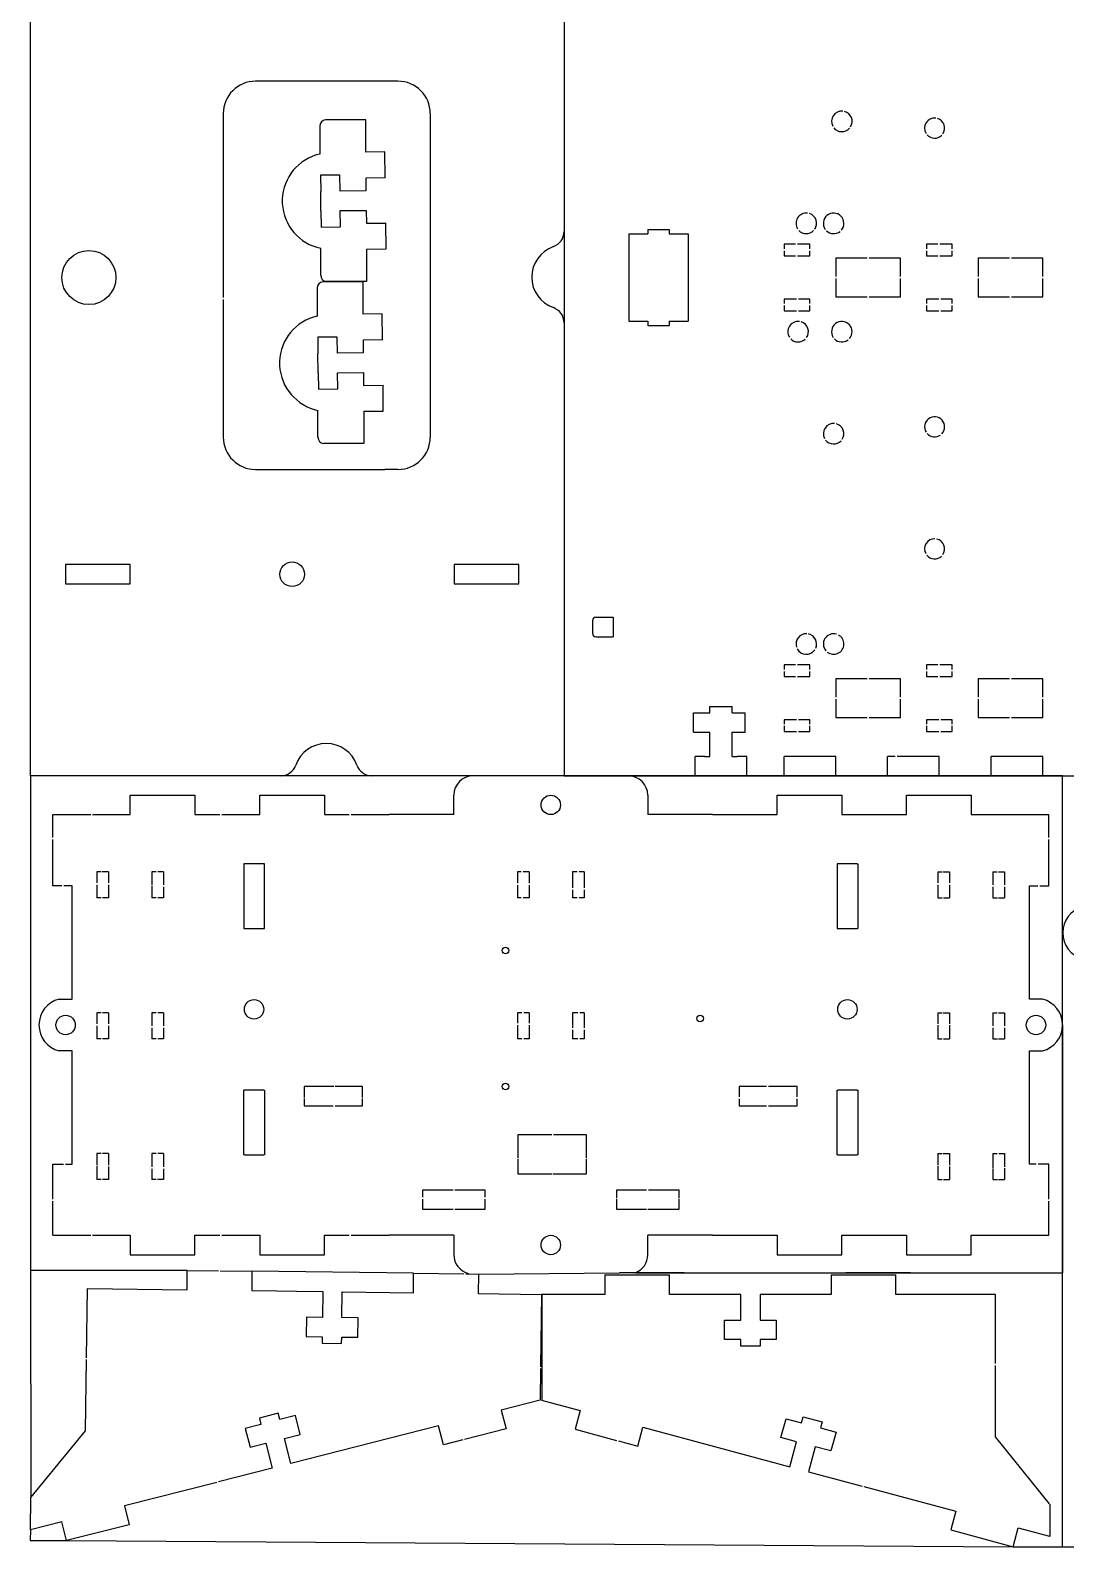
# Model space of a CAD drawing. Header units: centimetres. Extents: x 2209.6 to 2271.7, y 2362.7 to 2417.2.
# Drawn here: x 2240.64 to 2256.65, y 2362.69 to 2386.13 of the extents above; entities that cross this region are included whole.
import ezdxf

# ---------------------------------------------------------------- set-up
doc = ezdxf.new("R2010")
doc.units = ezdxf.units.CM

msp = doc.modelspace()

# ---------------------------------------------------------------- linework, layer by layer
at = {"color": 7, "linetype": 'Continuous', "lineweight": 25}
for p, q in [((2248.896, 2390.006), (2248.896, 2374.606)), ((2240.646, 2381.974), (2240.646, 2388.991)), ((2240.646, 2374.606), (2240.646, 2376.015)), ((2251.147, 2374.906), (2251.147, 2375.281)), ((2251.496, 2374.906), (2251.496, 2375.281)), ((2251.072, 2374.906), (2250.922, 2374.906)), ((2251.722, 2374.906), (2251.572, 2374.906)), ((2253.096, 2374.906), (2252.296, 2374.906)), ((2252.296, 2374.606), (2252.296, 2374.906)), ((2253.096, 2374.606), (2253.096, 2374.906)), ((2254.014, 2374.906), (2253.896, 2374.906)), ((2253.896, 2374.606), (2253.896, 2374.906)), ((2254.696, 2374.906), (2254.044, 2374.906)), ((2254.696, 2374.606), (2254.696, 2374.906)), ((2255.496, 2374.606), (2255.496, 2374.906)), ((2256.296, 2374.606), (2256.296, 2374.906)), ((2249.89, 2374.606), (2247.49, 2374.606)), ((2242.19, 2374.006), (2242.19, 2374.306)), ((2242.19, 2374.306), (2243.19, 2374.306)), ((2243.19, 2374.306), (2243.19, 2374.006)), ((2244.19, 2374.006), (2244.19, 2374.306)), ((2244.19, 2374.306), (2245.19, 2374.306)), ((2245.19, 2374.306), (2245.19, 2374.006)), ((2247.19, 2374.006), (2247.19, 2374.306)), ((2250.19, 2374.306), (2250.19, 2374.006)), ((2252.19, 2374.006), (2252.19, 2374.306)), ((2252.19, 2374.306), (2253.19, 2374.306)), ((2253.19, 2374.306), (2253.19, 2374.006)), ((2254.19, 2374.006), (2254.19, 2374.306)), ((2254.19, 2374.306), (2255.19, 2374.306)), ((2255.19, 2374.306), (2255.19, 2374.006)), ((2240.99, 2373.652), (2240.99, 2374.006)), ((2240.99, 2374.006), (2241.578, 2374.006)), ((2241.608, 2374.006), (2242.19, 2374.006)), ((2243.19, 2374.006), (2243.573, 2374.006)), ((2243.603, 2374.006), (2244.19, 2374.006)), ((2245.19, 2374.006), (2245.573, 2374.006)), ((2245.603, 2374.006), (2246.19, 2374.006)), ((2251.19, 2374.006), (2252.19, 2374.006)), ((2253.19, 2374.006), (2254.19, 2374.006)), ((2255.19, 2374.006), (2256.39, 2374.006)), ((2256.39, 2373.652), (2256.39, 2374.006)), ((2240.99, 2372.906), (2240.99, 2373.623)), ((2256.39, 2372.906), (2256.39, 2373.623)), ((2241.132, 2372.906), (2240.99, 2372.906)), ((2241.29, 2372.906), (2241.162, 2372.906)), ((2241.29, 2371.806), (2241.29, 2372.906)), ((2256.09, 2371.806), (2256.09, 2372.906)), ((2256.09, 2372.906), (2256.218, 2372.906)), ((2256.248, 2372.906), (2256.39, 2372.906)), ((2241.29, 2371.156), (2241.29, 2371.956)), ((2256.09, 2371.156), (2256.09, 2371.956)), ((2256.29, 2371.156), (2256.09, 2371.156)), ((2241.29, 2370.356), (2241.09, 2370.356)), ((2241.29, 2369.556), (2241.29, 2370.356)), ((2256.09, 2370.356), (2256.29, 2370.356)), ((2256.09, 2369.556), (2256.09, 2370.356)), ((2241.29, 2368.606), (2241.29, 2369.706)), ((2256.09, 2368.606), (2256.09, 2369.706)), ((2240.99, 2368.064), (2240.99, 2368.606)), ((2240.99, 2368.606), (2241.157, 2368.606)), ((2241.187, 2368.606), (2241.29, 2368.606)), ((2256.192, 2368.606), (2256.09, 2368.606)), ((2256.39, 2368.606), (2256.222, 2368.606)), ((2256.39, 2368.064), (2256.39, 2368.606)), ((2240.99, 2367.506), (2240.99, 2368.035)), ((2256.39, 2367.506), (2256.39, 2368.035)), ((2240.99, 2367.506), (2241.578, 2367.506)), ((2241.608, 2367.506), (2242.19, 2367.506)), ((2242.19, 2367.506), (2242.19, 2367.206)), ((2243.19, 2367.206), (2243.19, 2367.506)), ((2243.19, 2367.506), (2243.573, 2367.506)), ((2243.603, 2367.506), (2244.19, 2367.506)), ((2244.19, 2367.506), (2244.19, 2367.206)), ((2245.19, 2367.206), (2245.19, 2367.506)), ((2245.19, 2367.506), (2245.573, 2367.506)), ((2245.603, 2367.506), (2246.19, 2367.506)), ((2247.19, 2367.506), (2247.19, 2367.206)), ((2250.19, 2367.206), (2250.19, 2367.506)), ((2251.19, 2367.506), (2252.19, 2367.506)), ((2252.19, 2367.506), (2252.19, 2367.206)), ((2253.19, 2367.506), (2254.19, 2367.506)), ((2253.19, 2367.206), (2253.19, 2367.506)), ((2254.19, 2367.506), (2254.19, 2367.206)), ((2255.19, 2367.206), (2255.19, 2367.506)), ((2255.19, 2367.506), (2256.39, 2367.506)), ((2242.19, 2367.206), (2243.19, 2367.206)), ((2244.19, 2367.206), (2245.19, 2367.206)), ((2252.19, 2367.206), (2253.19, 2367.206)), ((2254.19, 2367.206), (2255.19, 2367.206)), ((2243.067, 2366.664), (2243.071, 2366.964)), ((2243.071, 2366.964), (2243.551, 2366.958)), ((2243.578, 2366.957), (2244.071, 2366.951)), ((2244.071, 2366.951), (2244.067, 2366.651)), ((2246.567, 2366.619), (2246.57, 2366.919)), ((2246.57, 2366.919), (2247.348, 2366.909)), ((2247.375, 2366.909), (2247.57, 2366.906)), ((2247.57, 2366.906), (2247.567, 2366.606)), ((2249.526, 2366.893), (2249.526, 2366.593)), ((2250.526, 2366.593), (2250.526, 2366.893)), ((2253.026, 2366.893), (2253.026, 2366.593)), ((2254.026, 2366.593), (2254.026, 2366.893)), ((2241.513, 2365.613), (2241.527, 2366.684)), ((2241.527, 2366.684), (2243.067, 2366.664)), ((2244.067, 2366.651), (2244.457, 2366.646)), ((2245.167, 2366.637), (2245.162, 2366.237)), ((2245.462, 2366.233), (2245.467, 2366.633)), ((2247.567, 2366.606), (2248.546, 2366.593)), ((2248.546, 2366.593), (2248.532, 2365.474)), ((2248.546, 2366.593), (2248.532, 2365.474)), ((2249.526, 2366.593), (2248.546, 2366.593)), ((2251.626, 2366.193), (2251.626, 2366.593)), ((2251.926, 2366.593), (2251.926, 2366.193)), ((2253.026, 2366.593), (2252.636, 2366.593)), ((2255.566, 2366.593), (2254.026, 2366.593)), ((2255.566, 2365.523), (2255.566, 2366.593)), ((2244.912, 2366.24), (2244.908, 2365.94)), ((2245.162, 2366.237), (2244.912, 2366.24)), ((2245.712, 2366.23), (2245.462, 2366.233)), ((2245.708, 2365.93), (2245.712, 2366.23)), ((2251.376, 2366.193), (2251.626, 2366.193)), ((2251.376, 2365.893), (2251.376, 2366.193)), ((2251.926, 2366.193), (2252.176, 2366.193)), ((2252.176, 2366.193), (2252.176, 2365.893)), ((2244.908, 2365.94), (2245.158, 2365.937)), ((2245.158, 2365.937), (2245.156, 2365.837)), ((2245.156, 2365.837), (2245.456, 2365.833)), ((2245.456, 2365.833), (2245.458, 2365.933)), ((2245.458, 2365.933), (2245.708, 2365.93)), ((2251.626, 2365.893), (2251.376, 2365.893)), ((2251.626, 2365.793), (2251.626, 2365.893)), ((2251.926, 2365.793), (2251.626, 2365.793)), ((2251.926, 2365.893), (2251.926, 2365.793)), ((2252.176, 2365.893), (2251.926, 2365.893)), ((2241.499, 2364.484), (2241.513, 2365.584)), ((2255.566, 2364.393), (2255.566, 2365.494)), ((2248.532, 2365.447), (2248.525, 2364.959)), ((2248.532, 2365.447), (2248.525, 2364.959)), ((2248.525, 2364.959), (2247.924, 2364.806)), ((2247.924, 2364.806), (2247.998, 2364.515)), ((2248.546, 2364.958), (2249.146, 2364.798)), ((2249.146, 2364.798), (2249.068, 2364.508)), ((2244.21, 2364.584), (2243.967, 2364.522)), ((2244.476, 2364.755), (2244.185, 2364.681)), ((2244.185, 2364.681), (2244.21, 2364.584)), ((2244.5, 2364.658), (2244.476, 2364.755)), ((2244.743, 2364.719), (2244.5, 2364.658)), ((2246.955, 2364.559), (2244.673, 2363.979)), ((2244.817, 2364.428), (2244.743, 2364.719)), ((2247.029, 2364.269), (2246.955, 2364.559)), ((2250.034, 2364.249), (2250.112, 2364.539)), ((2250.112, 2364.539), (2252.386, 2363.93)), ((2252.248, 2364.381), (2252.326, 2364.671)), ((2252.326, 2364.671), (2252.567, 2364.606)), ((2252.567, 2364.606), (2252.593, 2364.702)), ((2252.593, 2364.702), (2252.883, 2364.625)), ((2252.883, 2364.625), (2252.857, 2364.528)), ((2240.653, 2363.456), (2241.499, 2364.484)), ((2243.967, 2364.522), (2244.041, 2364.231)), ((2244.574, 2364.367), (2244.817, 2364.428)), ((2244.673, 2363.979), (2244.574, 2364.367)), ((2247.328, 2364.345), (2247.029, 2364.269)), ((2247.998, 2364.515), (2247.357, 2364.352)), ((2249.068, 2364.508), (2249.707, 2364.337)), ((2249.736, 2364.329), (2250.034, 2364.249)), ((2252.49, 2364.316), (2252.248, 2364.381)), ((2252.386, 2363.93), (2252.49, 2364.316)), ((2252.857, 2364.528), (2253.099, 2364.463)), ((2253.099, 2364.463), (2253.021, 2364.174)), ((2256.399, 2363.354), (2255.566, 2364.393)), ((2244.041, 2364.231), (2244.284, 2364.293)), ((2244.284, 2364.293), (2244.382, 2363.905)), ((2252.779, 2364.238), (2252.676, 2363.852)), ((2253.021, 2364.174), (2252.779, 2364.238)), ((2244.382, 2363.905), (2243.555, 2363.695)), ((2252.676, 2363.852), (2253.501, 2363.631)), ((2243.525, 2363.687), (2242.1, 2363.325)), ((2253.53, 2363.623), (2254.95, 2363.243)), ((2240.646, 2362.956), (2240.653, 2363.456)), ((2242.1, 2363.325), (2242.174, 2363.034)), ((2254.95, 2363.243), (2254.872, 2362.953)), ((2256.408, 2362.853), (2256.408, 2363.353)), ((2241.131, 2363.079), (2240.646, 2362.956)), ((2241.205, 2362.788), (2241.131, 2363.079)), ((2242.174, 2363.034), (2241.205, 2362.788)), ((2254.872, 2362.953), (2255.838, 2362.694)), ((2255.838, 2362.694), (2255.916, 2362.984)), ((2255.916, 2362.984), (2256.399, 2362.854))]:
    msp.add_line(p, q, dxfattribs=at)
at = {"color": 1, "linetype": 'Continuous', "lineweight": 25}
for p, q in [((2246.127, 2385.34), (2244.127, 2385.34)), ((2243.627, 2384.84), (2243.627, 2381.996)), ((2245.121, 2384.213), (2245.062, 2384.2)), ((2246.126, 2384.247), (2245.831, 2384.244)), ((2246.131, 2383.847), (2246.126, 2384.247)), ((2245.43, 2383.89), (2245.13, 2383.886)), ((2245.13, 2383.886), (2245.133, 2383.636)), ((2245.433, 2383.64), (2245.43, 2383.89)), ((2246.131, 2383.847), (2245.831, 2383.844)), ((2245.831, 2383.844), (2245.833, 2383.644)), ((2245.833, 2383.644), (2245.433, 2383.64)), ((2245.137, 2383.336), (2245.139, 2383.086)), ((2245.436, 2383.34), (2245.836, 2383.344)), ((2245.439, 2383.09), (2245.436, 2383.34)), ((2245.836, 2383.344), (2245.839, 2383.144)), ((2245.139, 2383.086), (2245.439, 2383.09)), ((2245.839, 2383.144), (2246.139, 2383.148)), ((2246.143, 2382.748), (2246.139, 2383.148)), ((2250.191, 2383.046), (2250.521, 2383.046)), ((2250.191, 2383.046), (2250.191, 2382.981)), ((2250.521, 2383.046), (2250.521, 2382.981)), ((2249.896, 2382.981), (2249.896, 2381.631)), ((2249.896, 2382.981), (2250.191, 2382.981)), ((2250.521, 2382.981), (2250.816, 2382.981)), ((2250.816, 2382.981), (2250.816, 2381.631)), ((2252.472, 2382.821), (2252.296, 2382.821)), ((2252.296, 2382.821), (2252.296, 2382.748)), ((2252.696, 2382.821), (2252.502, 2382.821)), ((2252.696, 2382.748), (2252.696, 2382.821)), ((2254.672, 2382.821), (2254.496, 2382.821)), ((2254.496, 2382.821), (2254.496, 2382.748)), ((2254.896, 2382.821), (2254.702, 2382.821)), ((2254.896, 2382.748), (2254.896, 2382.821)), ((2245.843, 2382.744), (2246.143, 2382.748)), ((2252.296, 2382.718), (2252.296, 2382.641)), ((2252.296, 2382.641), (2252.472, 2382.641)), ((2252.502, 2382.641), (2252.696, 2382.641)), ((2252.696, 2382.641), (2252.696, 2382.718)), ((2253.581, 2382.606), (2253.096, 2382.606)), ((2253.096, 2382.606), (2253.096, 2382.321)), ((2254.096, 2382.606), (2253.611, 2382.606)), ((2254.096, 2382.321), (2254.096, 2382.606)), ((2254.496, 2382.718), (2254.496, 2382.641)), ((2254.496, 2382.641), (2254.672, 2382.641)), ((2254.702, 2382.641), (2254.896, 2382.641)), ((2254.896, 2382.641), (2254.896, 2382.718)), ((2255.781, 2382.606), (2255.296, 2382.606)), ((2255.296, 2382.606), (2255.296, 2382.321)), ((2256.296, 2382.606), (2255.811, 2382.606)), ((2256.296, 2382.321), (2256.296, 2382.606)), ((2253.096, 2382.291), (2253.096, 2382.006)), ((2254.096, 2382.006), (2254.096, 2382.291)), ((2255.296, 2382.291), (2255.296, 2382.006)), ((2256.296, 2382.006), (2256.296, 2382.291)), ((2243.627, 2381.966), (2243.627, 2379.84)), ((2252.296, 2381.971), (2252.296, 2381.906)), ((2252.488, 2381.971), (2252.296, 2381.971)), ((2252.296, 2381.876), (2252.296, 2381.791)), ((2252.696, 2381.971), (2252.518, 2381.971)), ((2252.696, 2381.906), (2252.696, 2381.971)), ((2252.696, 2381.791), (2252.696, 2381.876)), ((2253.096, 2382.006), (2253.581, 2382.006)), ((2253.611, 2382.006), (2254.096, 2382.006)), ((2254.496, 2381.971), (2254.496, 2381.906)), ((2254.688, 2381.971), (2254.496, 2381.971)), ((2254.496, 2381.876), (2254.496, 2381.791)), ((2254.896, 2381.971), (2254.718, 2381.971)), ((2254.896, 2381.906), (2254.896, 2381.971)), ((2254.896, 2381.791), (2254.896, 2381.876)), ((2255.296, 2382.006), (2255.781, 2382.006)), ((2255.811, 2382.006), (2256.296, 2382.006)), ((2245.079, 2381.709), (2245.02, 2381.696)), ((2246.084, 2381.743), (2245.789, 2381.74)), ((2246.089, 2381.343), (2246.084, 2381.743)), ((2252.296, 2381.791), (2252.488, 2381.791)), ((2252.518, 2381.791), (2252.696, 2381.791)), ((2254.496, 2381.791), (2254.688, 2381.791)), ((2254.718, 2381.791), (2254.896, 2381.791)), ((2249.896, 2381.631), (2250.191, 2381.631)), ((2250.191, 2381.631), (2250.191, 2381.566)), ((2250.191, 2381.566), (2250.521, 2381.566)), ((2250.521, 2381.631), (2250.521, 2381.566)), ((2250.521, 2381.631), (2250.816, 2381.631)), ((2245.388, 2381.385), (2245.088, 2381.382)), ((2245.088, 2381.382), (2245.091, 2381.132)), ((2245.391, 2381.135), (2245.388, 2381.385)), ((2246.089, 2381.343), (2245.789, 2381.34)), ((2245.789, 2381.34), (2245.791, 2381.14)), ((2245.791, 2381.14), (2245.391, 2381.135)), ((2245.095, 2380.832), (2245.098, 2380.582)), ((2245.395, 2380.835), (2245.795, 2380.84)), ((2245.398, 2380.585), (2245.395, 2380.835)), ((2245.795, 2380.84), (2245.797, 2380.64)), ((2245.098, 2380.582), (2245.398, 2380.585)), ((2245.797, 2380.64), (2246.097, 2380.643)), ((2246.101, 2380.243), (2246.097, 2380.643)), ((2245.801, 2380.24), (2246.101, 2380.243)), ((2244.127, 2379.34), (2246.127, 2379.34)), ((2242.188, 2377.871), (2241.188, 2377.871)), ((2241.188, 2377.871), (2241.188, 2377.571)), ((2242.188, 2377.571), (2242.188, 2377.871)), ((2248.197, 2377.871), (2247.197, 2377.871)), ((2247.197, 2377.871), (2247.197, 2377.571)), ((2248.197, 2377.571), (2248.197, 2377.871)), ((2241.188, 2377.571), (2242.188, 2377.571)), ((2247.197, 2377.571), (2248.197, 2377.571)), ((2249.336, 2377.006), (2249.336, 2376.806)), ((2249.386, 2377.056), (2249.656, 2377.056)), ((2249.656, 2377.056), (2249.656, 2376.756)), ((2249.386, 2376.756), (2249.656, 2376.756)), ((2252.472, 2376.321), (2252.296, 2376.321)), ((2252.296, 2376.321), (2252.296, 2376.248)), ((2252.696, 2376.321), (2252.502, 2376.321)), ((2252.696, 2376.248), (2252.696, 2376.321)), ((2254.672, 2376.321), (2254.496, 2376.321)), ((2254.496, 2376.321), (2254.496, 2376.248)), ((2254.896, 2376.321), (2254.702, 2376.321)), ((2254.896, 2376.248), (2254.896, 2376.321)), ((2252.296, 2376.218), (2252.296, 2376.141)), ((2252.296, 2376.141), (2252.472, 2376.141)), ((2252.502, 2376.141), (2252.696, 2376.141)), ((2252.696, 2376.141), (2252.696, 2376.218)), ((2253.581, 2376.106), (2253.096, 2376.106)), ((2253.096, 2376.106), (2253.096, 2375.821)), ((2254.096, 2376.106), (2253.611, 2376.106)), ((2254.096, 2375.821), (2254.096, 2376.106)), ((2254.496, 2376.218), (2254.496, 2376.141)), ((2254.496, 2376.141), (2254.672, 2376.141)), ((2254.702, 2376.141), (2254.896, 2376.141)), ((2254.896, 2376.141), (2254.896, 2376.218)), ((2255.781, 2376.106), (2255.296, 2376.106)), ((2255.296, 2376.106), (2255.296, 2375.821)), ((2256.296, 2376.106), (2255.811, 2376.106)), ((2256.296, 2375.821), (2256.296, 2376.106)), ((2253.096, 2375.791), (2253.096, 2375.506)), ((2254.096, 2375.506), (2254.096, 2375.791)), ((2255.296, 2375.791), (2255.296, 2375.506)), ((2256.296, 2375.506), (2256.296, 2375.791)), ((2250.897, 2375.281), (2250.897, 2375.581)), ((2250.897, 2375.581), (2251.147, 2375.581)), ((2251.147, 2375.581), (2251.147, 2375.679)), ((2251.147, 2375.679), (2251.496, 2375.679)), ((2251.496, 2375.581), (2251.496, 2375.679)), ((2251.496, 2375.581), (2251.697, 2375.581)), ((2251.697, 2375.281), (2251.697, 2375.581)), ((2252.296, 2375.471), (2252.296, 2375.406)), ((2252.488, 2375.471), (2252.296, 2375.471)), ((2252.296, 2375.376), (2252.296, 2375.291)), ((2252.696, 2375.471), (2252.518, 2375.471)), ((2252.696, 2375.406), (2252.696, 2375.471)), ((2252.696, 2375.291), (2252.696, 2375.376)), ((2253.096, 2375.506), (2253.581, 2375.506)), ((2253.611, 2375.506), (2254.096, 2375.506)), ((2254.496, 2375.471), (2254.496, 2375.406)), ((2254.688, 2375.471), (2254.496, 2375.471)), ((2254.496, 2375.376), (2254.496, 2375.291)), ((2254.896, 2375.471), (2254.718, 2375.471)), ((2254.896, 2375.406), (2254.896, 2375.471)), ((2254.896, 2375.291), (2254.896, 2375.376)), ((2255.296, 2375.506), (2255.781, 2375.506)), ((2255.811, 2375.506), (2256.296, 2375.506)), ((2250.897, 2375.281), (2251.147, 2375.281)), ((2251.496, 2375.281), (2251.697, 2375.281)), ((2252.296, 2375.291), (2252.488, 2375.291)), ((2252.518, 2375.291), (2252.696, 2375.291)), ((2254.496, 2375.291), (2254.688, 2375.291)), ((2254.718, 2375.291), (2254.896, 2375.291)), ((2244.255, 2373.247), (2243.955, 2373.247)), ((2253.425, 2373.247), (2253.125, 2373.247)), ((2241.675, 2373.12), (2241.675, 2372.952)), ((2241.739, 2373.12), (2241.675, 2373.12)), ((2241.855, 2373.12), (2241.757, 2373.12)), ((2241.855, 2373.12), (2241.855, 2372.952)), ((2242.525, 2373.12), (2242.525, 2372.923)), ((2242.588, 2373.12), (2242.525, 2373.12)), ((2242.705, 2373.12), (2242.618, 2373.12)), ((2242.705, 2373.12), (2242.705, 2372.923)), ((2248.175, 2373.12), (2248.175, 2372.947)), ((2248.234, 2373.12), (2248.175, 2373.12)), ((2248.355, 2373.12), (2248.264, 2373.12)), ((2248.355, 2373.12), (2248.355, 2372.947)), ((2249.025, 2373.12), (2249.025, 2372.876)), ((2249.1, 2373.12), (2249.025, 2373.12)), ((2249.205, 2373.12), (2249.13, 2373.12)), ((2249.205, 2373.12), (2249.205, 2372.876)), ((2254.675, 2373.12), (2254.739, 2373.12)), ((2254.675, 2373.12), (2254.675, 2372.952)), ((2254.757, 2373.12), (2254.855, 2373.12)), ((2254.855, 2373.12), (2254.855, 2372.952)), ((2255.525, 2373.12), (2255.592, 2373.12)), ((2255.525, 2373.12), (2255.525, 2372.923)), ((2255.613, 2373.12), (2255.705, 2373.12)), ((2255.705, 2373.12), (2255.705, 2372.923)), ((2241.675, 2372.922), (2241.675, 2372.72)), ((2241.855, 2372.922), (2241.855, 2372.72)), ((2242.525, 2372.904), (2242.525, 2372.72)), ((2242.705, 2372.893), (2242.705, 2372.72)), ((2248.175, 2372.917), (2248.175, 2372.72)), ((2248.355, 2372.917), (2248.355, 2372.72)), ((2249.025, 2372.846), (2249.025, 2372.72)), ((2249.205, 2372.846), (2249.205, 2372.72)), ((2254.675, 2372.922), (2254.675, 2372.72)), ((2254.855, 2372.922), (2254.855, 2372.72)), ((2255.525, 2372.893), (2255.525, 2372.72)), ((2255.705, 2372.893), (2255.705, 2372.72)), ((2241.738, 2372.72), (2241.675, 2372.72)), ((2241.855, 2372.72), (2241.759, 2372.72)), ((2242.588, 2372.72), (2242.525, 2372.72)), ((2242.705, 2372.72), (2242.618, 2372.72)), ((2248.234, 2372.72), (2248.175, 2372.72)), ((2248.355, 2372.72), (2248.264, 2372.72)), ((2249.1, 2372.72), (2249.025, 2372.72)), ((2249.205, 2372.72), (2249.13, 2372.72)), ((2254.675, 2372.72), (2254.738, 2372.72)), ((2254.759, 2372.72), (2254.855, 2372.72)), ((2255.525, 2372.72), (2255.593, 2372.72)), ((2255.612, 2372.72), (2255.705, 2372.72)), ((2243.955, 2372.247), (2244.255, 2372.247)), ((2253.125, 2372.247), (2253.425, 2372.247)), ((2241.675, 2370.944), (2241.675, 2370.772)), ((2241.739, 2370.944), (2241.675, 2370.944)), ((2241.855, 2370.944), (2241.758, 2370.944)), ((2241.855, 2370.944), (2241.855, 2370.772)), ((2242.525, 2370.944), (2242.525, 2370.743)), ((2242.588, 2370.944), (2242.525, 2370.944)), ((2242.705, 2370.944), (2242.618, 2370.944)), ((2242.705, 2370.944), (2242.705, 2370.743)), ((2248.175, 2370.944), (2248.175, 2370.783)), ((2248.244, 2370.944), (2248.175, 2370.944)), ((2248.355, 2370.944), (2248.274, 2370.944)), ((2248.355, 2370.944), (2248.355, 2370.783)), ((2249.025, 2370.944), (2249.025, 2370.712)), ((2249.11, 2370.944), (2249.025, 2370.944)), ((2249.205, 2370.944), (2249.14, 2370.944)), ((2249.205, 2370.944), (2249.205, 2370.712)), ((2254.675, 2370.944), (2254.739, 2370.944)), ((2254.675, 2370.944), (2254.675, 2370.772)), ((2254.758, 2370.944), (2254.855, 2370.944)), ((2254.855, 2370.944), (2254.855, 2370.772)), ((2255.525, 2370.944), (2255.592, 2370.944)), ((2255.525, 2370.944), (2255.525, 2370.743)), ((2255.613, 2370.944), (2255.705, 2370.944)), ((2255.705, 2370.944), (2255.705, 2370.743)), ((2241.675, 2370.742), (2241.675, 2370.544)), ((2241.855, 2370.742), (2241.855, 2370.544)), ((2242.525, 2370.713), (2242.525, 2370.544)), ((2242.705, 2370.713), (2242.705, 2370.544)), ((2248.175, 2370.753), (2248.175, 2370.544)), ((2248.355, 2370.753), (2248.355, 2370.544)), ((2249.025, 2370.682), (2249.025, 2370.544)), ((2249.205, 2370.682), (2249.205, 2370.544)), ((2254.675, 2370.753), (2254.675, 2370.544)), ((2254.855, 2370.751), (2254.855, 2370.544)), ((2255.525, 2370.713), (2255.525, 2370.544)), ((2255.705, 2370.713), (2255.705, 2370.544)), ((2241.738, 2370.544), (2241.675, 2370.544)), ((2241.855, 2370.544), (2241.759, 2370.544)), ((2242.588, 2370.544), (2242.525, 2370.544)), ((2242.705, 2370.544), (2242.618, 2370.544)), ((2248.244, 2370.544), (2248.175, 2370.544)), ((2248.355, 2370.544), (2248.274, 2370.544)), ((2249.11, 2370.544), (2249.025, 2370.544)), ((2249.205, 2370.544), (2249.14, 2370.544)), ((2254.675, 2370.544), (2254.738, 2370.544)), ((2254.759, 2370.544), (2254.855, 2370.544)), ((2255.525, 2370.544), (2255.594, 2370.544)), ((2255.612, 2370.544), (2255.705, 2370.544)), ((2244.255, 2369.747), (2243.955, 2369.747)), ((2245.338, 2369.806), (2244.88, 2369.806)), ((2244.88, 2369.806), (2244.88, 2369.636)), ((2245.78, 2369.806), (2245.357, 2369.806)), ((2245.78, 2369.636), (2245.78, 2369.806)), ((2251.6, 2369.806), (2251.6, 2369.643)), ((2252.023, 2369.806), (2251.6, 2369.806)), ((2252.5, 2369.806), (2252.053, 2369.806)), ((2252.5, 2369.643), (2252.5, 2369.806)), ((2253.425, 2369.747), (2253.125, 2369.747)), ((2244.88, 2369.62), (2244.88, 2369.506)), ((2245.78, 2369.506), (2245.78, 2369.62)), ((2251.6, 2369.613), (2251.6, 2369.506)), ((2251.6, 2369.506), (2252.023, 2369.506)), ((2252.053, 2369.506), (2252.5, 2369.506)), ((2252.5, 2369.506), (2252.5, 2369.613)), ((2248.705, 2369.056), (2248.179, 2369.056)), ((2248.179, 2369.056), (2248.179, 2368.705)), ((2249.242, 2369.056), (2248.733, 2369.056)), ((2249.242, 2368.705), (2249.242, 2369.056)), ((2241.675, 2368.768), (2241.675, 2368.592)), ((2241.739, 2368.768), (2241.675, 2368.768)), ((2241.855, 2368.768), (2241.758, 2368.768)), ((2241.855, 2368.768), (2241.855, 2368.592)), ((2242.525, 2368.768), (2242.525, 2368.563)), ((2242.588, 2368.768), (2242.525, 2368.768)), ((2242.705, 2368.768), (2242.618, 2368.768)), ((2242.705, 2368.768), (2242.705, 2368.563)), ((2254.675, 2368.768), (2254.739, 2368.768)), ((2254.675, 2368.768), (2254.675, 2368.592)), ((2254.758, 2368.768), (2254.855, 2368.768)), ((2254.855, 2368.768), (2254.855, 2368.592)), ((2255.525, 2368.768), (2255.592, 2368.768)), ((2255.525, 2368.768), (2255.525, 2368.544)), ((2255.614, 2368.768), (2255.705, 2368.768)), ((2255.705, 2368.768), (2255.705, 2368.563)), ((2241.675, 2368.573), (2241.675, 2368.368)), ((2241.855, 2368.571), (2241.855, 2368.368)), ((2242.525, 2368.533), (2242.525, 2368.368)), ((2242.705, 2368.533), (2242.705, 2368.368)), ((2243.955, 2368.747), (2244.255, 2368.747)), ((2248.179, 2368.687), (2248.179, 2368.456)), ((2249.242, 2368.456), (2249.242, 2368.687)), ((2253.125, 2368.747), (2253.425, 2368.747)), ((2254.675, 2368.573), (2254.675, 2368.368)), ((2254.855, 2368.571), (2254.855, 2368.368)), ((2255.525, 2368.533), (2255.525, 2368.368)), ((2255.705, 2368.543), (2255.705, 2368.368)), ((2241.738, 2368.368), (2241.675, 2368.368)), ((2241.855, 2368.368), (2241.759, 2368.368)), ((2242.588, 2368.368), (2242.525, 2368.368)), ((2242.705, 2368.368), (2242.612, 2368.368)), ((2248.179, 2368.456), (2248.71, 2368.456)), ((2248.728, 2368.456), (2249.242, 2368.456)), ((2254.675, 2368.368), (2254.738, 2368.368)), ((2254.759, 2368.368), (2254.855, 2368.368)), ((2255.525, 2368.368), (2255.594, 2368.368)), ((2255.612, 2368.368), (2255.705, 2368.368)), ((2247.179, 2368.203), (2246.705, 2368.203)), ((2246.705, 2368.203), (2246.705, 2368.094)), ((2246.705, 2368.064), (2246.705, 2367.909)), ((2247.675, 2368.203), (2247.209, 2368.203)), ((2247.675, 2368.094), (2247.675, 2368.203)), ((2247.675, 2367.909), (2247.675, 2368.064)), ((2250.171, 2368.203), (2249.705, 2368.203)), ((2249.705, 2368.203), (2249.705, 2368.087)), ((2249.705, 2368.07), (2249.705, 2367.909)), ((2250.675, 2368.203), (2250.201, 2368.203)), ((2250.675, 2368.087), (2250.675, 2368.203)), ((2250.675, 2367.909), (2250.675, 2368.07)), ((2246.705, 2367.909), (2247.179, 2367.909)), ((2247.209, 2367.909), (2247.675, 2367.909)), ((2249.705, 2367.909), (2250.171, 2367.909)), ((2250.19, 2367.909), (2250.675, 2367.909))]:
    msp.add_line(p, q, dxfattribs=at)
at = {"color": 1}
for p, q in [((2246.327, 2385.34), (2246.127, 2385.34)), ((2246.827, 2384.84), (2246.827, 2379.84)), ((2245.137, 2383.336), (2245.133, 2383.636)), ((2245.095, 2380.832), (2245.091, 2381.132)), ((2246.327, 2379.34), (2246.127, 2379.34)), ((2243.955, 2373.247), (2243.945, 2373.247)), ((2243.945, 2373.247), (2243.945, 2372.247)), ((2244.265, 2373.247), (2244.255, 2373.247)), ((2244.265, 2372.247), (2244.265, 2373.247)), ((2253.125, 2373.247), (2253.115, 2373.247)), ((2253.115, 2373.247), (2253.115, 2372.247)), ((2253.425, 2373.247), (2253.435, 2373.247)), ((2253.435, 2373.247), (2253.435, 2372.247)), ((2243.945, 2372.247), (2243.955, 2372.247)), ((2244.255, 2372.247), (2244.265, 2372.247)), ((2253.115, 2372.247), (2253.12, 2372.247)), ((2253.12, 2372.247), (2253.125, 2372.247)), ((2253.425, 2372.247), (2253.43, 2372.247)), ((2253.435, 2372.247), (2253.43, 2372.247)), ((2243.955, 2369.747), (2243.945, 2369.747)), ((2243.945, 2368.747), (2243.945, 2369.747)), ((2244.255, 2369.747), (2244.265, 2369.747)), ((2244.265, 2369.747), (2244.265, 2368.747)), ((2253.115, 2368.747), (2253.115, 2369.747)), ((2253.115, 2369.747), (2253.125, 2369.747)), ((2253.425, 2369.747), (2253.435, 2369.747)), ((2253.435, 2369.747), (2253.435, 2368.747)), ((2244.88, 2369.506), (2245.327, 2369.506)), ((2245.357, 2369.506), (2245.78, 2369.506)), ((2243.955, 2368.747), (2243.945, 2368.747)), ((2244.265, 2368.747), (2244.255, 2368.747)), ((2253.125, 2368.747), (2253.115, 2368.747)), ((2253.435, 2368.747), (2253.425, 2368.747))]:
    msp.add_line(p, q, dxfattribs=at)
for p, q in [((2245.831, 2384.744), (2245.206, 2384.744)), ((2245.831, 2384.244), (2245.831, 2384.744)), ((2245.121, 2384.645), (2245.121, 2384.213)), ((2248.896, 2384.188), (2248.896, 2383.018)), ((2245.133, 2382.343), (2245.133, 2382.757)), ((2245.843, 2382.744), (2245.843, 2382.244)), ((2245.079, 2382.141), (2245.079, 2381.709)), ((2245.789, 2382.24), (2245.165, 2382.24)), ((2245.843, 2382.244), (2245.219, 2382.244)), ((2245.789, 2381.74), (2245.789, 2382.24)), ((2240.646, 2376.015), (2240.646, 2381.974)), ((2245.091, 2379.839), (2245.091, 2380.253)), ((2245.801, 2380.24), (2245.801, 2379.74)), ((2245.801, 2379.74), (2245.177, 2379.74)), ((2250.922, 2374.606), (2250.922, 2374.906)), ((2251.072, 2374.906), (2251.147, 2374.906)), ((2251.496, 2374.906), (2251.572, 2374.906)), ((2251.722, 2374.606), (2251.722, 2374.906)), ((2256.296, 2374.906), (2255.496, 2374.906)), ((2244.514, 2374.606), (2240.646, 2374.606)), ((2247.49, 2374.606), (2240.646, 2374.606)), ((2240.646, 2374.606), (2240.646, 2366.964)), ((2248.896, 2374.606), (2245.928, 2374.606)), ((2248.896, 2374.606), (2258.496, 2374.606)), ((2256.602, 2374.606), (2249.89, 2374.606)), ((2256.602, 2372.18), (2256.602, 2374.606)), ((2256.602, 2374.606), (2257.115, 2374.606)), ((2256.602, 2370.756), (2256.602, 2374.606)), ((2247.19, 2374.006), (2246.19, 2374.006)), ((2251.19, 2374.006), (2250.19, 2374.006)), ((2256.602, 2363.806), (2256.602, 2372.18)), ((2241.09, 2371.156), (2241.29, 2371.156)), ((2256.602, 2370.756), (2256.602, 2366.928)), ((2247.19, 2367.506), (2246.19, 2367.506)), ((2251.19, 2367.506), (2250.19, 2367.506)), ((2243.071, 2366.964), (2240.646, 2366.964)), ((2240.646, 2366.964), (2240.653, 2363.456)), ((2246.57, 2366.919), (2244.071, 2366.951)), ((2247.57, 2366.906), (2249.752, 2366.928)), ((2249.526, 2366.893), (2250.526, 2366.893)), ((2250.752, 2366.928), (2249.752, 2366.928)), ((2250.004, 2366.928), (2256.602, 2366.928)), ((2253.026, 2366.893), (2254.026, 2366.893)), ((2254.252, 2366.928), (2253.252, 2366.928)), ((2256.602, 2362.694), (2256.602, 2366.928)), ((2244.457, 2366.646), (2244.757, 2366.642)), ((2244.757, 2366.642), (2245.167, 2366.637)), ((2245.467, 2366.633), (2246.567, 2366.619)), ((2248.556, 2364.957), (2248.556, 2366.592)), ((2251.626, 2366.593), (2250.526, 2366.593)), ((2252.336, 2366.593), (2251.926, 2366.593)), ((2252.636, 2366.593), (2252.336, 2366.593)), ((2240.646, 2362.956), (2240.644, 2362.788)), ((2240.644, 2362.788), (2241.205, 2362.788)), ((2241.205, 2362.788), (2255.838, 2362.694)), ((2255.838, 2362.694), (2256.408, 2362.694)), ((2256.408, 2362.694), (2256.602, 2362.694)), ((2256.602, 2362.694), (2271.652, 2362.694))]:
    msp.add_line(p, q)
msp.add_lwpolyline([(2240.646, 2374.606), (2240.646, 2390.006), (2270.496, 2390.006)])
at = {"color": 1, "linetype": 'Continuous', "lineweight": 25}
for centre, radius in [((2241.55, 2382.306), 0.418), ((2244.692, 2377.721), 0.19), ((2248.69, 2374.156), 0.15), ((2244.103, 2370.997), 0.15), ((2253.275, 2370.997), 0.15), ((2241.19, 2370.756), 0.15), ((2256.19, 2370.756), 0.15), ((2248.69, 2367.356), 0.15)]:
    msp.add_circle(centre, radius, dxfattribs=at)
at = {"color": 1, "linetype": 'Continuous'}
for centre in [(2247.99, 2371.906), (2247.99, 2369.806)]:
    msp.add_circle(centre, 0.05, dxfattribs=at)
at = {"color": 1}
msp.add_circle((2251, 2370.856), 0.05, dxfattribs=at)
at = {"color": 1, "linetype": 'Continuous', "lineweight": 25}
for centre, radius, start, end in [((2244.127, 2384.84), 0.5, 90, 180), ((2246.327, 2384.84), 0.5, 0, 90), ((2253.189, 2384.719), 0.159, 84.9224, 207.7883), ((2253.189, 2384.719), 0.159, 328.0722, 74.311), ((2254.623, 2384.614), 0.155, 83.3003, 211.2408), ((2254.623, 2384.614), 0.155, 326.0082, 72.3635), ((2253.189, 2384.719), 0.159, 218.2399, 317.5522), ((2254.623, 2384.614), 0.155, 222.0031, 315.1716), ((2245.285, 2383.488), 0.746, 107.3813, 258.2641), ((2252.64, 2383.143), 0.159, 82.4636, 212.2065), ((2252.64, 2383.143), 0.159, 326.0962, 71.7559), ((2253.062, 2383.143), 0.159, 319.3074, 215.6033), ((2252.64, 2383.143), 0.159, 222.7332, 315.523), ((2253.062, 2383.143), 0.159, 226.2333, 308.4415), ((2248.896, 2382.312), 0.5, 109.4713, 250.5288), ((2245.243, 2380.984), 0.746, 107.3813, 258.2641), ((2252.513, 2381.469), 0.159, 82.5725, 213.192), ((2252.513, 2381.469), 0.159, 325.0005, 71.8695), ((2253.189, 2381.469), 0.159, 317.8743, 213.29), ((2252.513, 2381.469), 0.159, 223.7444, 314.3919), ((2253.189, 2381.469), 0.159, 223.8452, 306.923), ((2253.062, 2379.893), 0.159, 85.2346, 208.2888), ((2253.062, 2379.893), 0.159, 327.2603, 74.6339), ((2254.623, 2379.999), 0.155, 316.2738, 211.9314), ((2244.127, 2379.84), 0.5, 180, 270), ((2246.327, 2379.84), 0.5, 270, 0), ((2253.062, 2379.893), 0.159, 218.7457, 316.72), ((2254.623, 2379.999), 0.155, 222.7099, 304.9383), ((2254.623, 2378.114), 0.155, 87.9057, 208.1605), ((2254.623, 2378.114), 0.155, 324.4922, 77.1232), ((2254.623, 2378.114), 0.155, 218.871, 313.6029), ((2249.386, 2377.006), 0.05, 90, 180), ((2249.386, 2376.806), 0.05, 180, 270), ((2252.64, 2376.643), 0.159, 87.603, 197.7042), ((2252.64, 2376.643), 0.159, 335.3964, 77.0716), ((2253.062, 2376.643), 0.159, 73.4296, 220.5779), ((2253.062, 2376.643), 0.159, 231.4373, 62.1536), ((2252.64, 2376.643), 0.159, 208.2208, 324.9592)]:
    msp.add_arc(centre, radius, start, end, dxfattribs=at)
for centre, radius, start, end in [((2245.22, 2384.645), 0.0999, 98.0141, 180), ((2245.233, 2382.343), 0.0999, 180, 261.9859), ((2245.179, 2382.141), 0.0999, 98.0141, 180), ((2245.191, 2379.839), 0.0999, 180, 261.9859), ((2257.015, 2372.18), 0.412, 104.0286, 255.9562), ((2241.19, 2370.756), 0.412, 104.0401, 255.9676), ((2256.19, 2370.756), 0.412, 284.0324, 75.9599)]:
    msp.add_arc(centre, radius, start, end)
at = {"color": 7, "linetype": 'Continuous', "lineweight": 25}
for centre, radius, start, end in [((2248.646, 2383.019), 0.25, 289.4713, 359.6915), ((2248.646, 2381.605), 0.25, 0.2634, 70.5288), ((2245.22, 2374.606), 0.5, 19.4713, 160.5288), ((2244.513, 2374.856), 0.25, 270.2634, 340.5288), ((2245.927, 2374.856), 0.25, 199.4713, 269.6915), ((2247.49, 2374.306), 0.3, 90, 180), ((2249.89, 2374.306), 0.3, 0, 90), ((2241.09, 2370.756), 0.4, 90.0039, 90.0039), ((2241.09, 2370.756), 0.4, 270.0039, 270.0039), ((2247.49, 2367.206), 0.3, 180, 256.0526), ((2249.89, 2367.206), 0.3, 290.6782, 0)]:
    msp.add_arc(centre, radius, start, end, dxfattribs=at)

doc.saveas('drawing.dxf')
